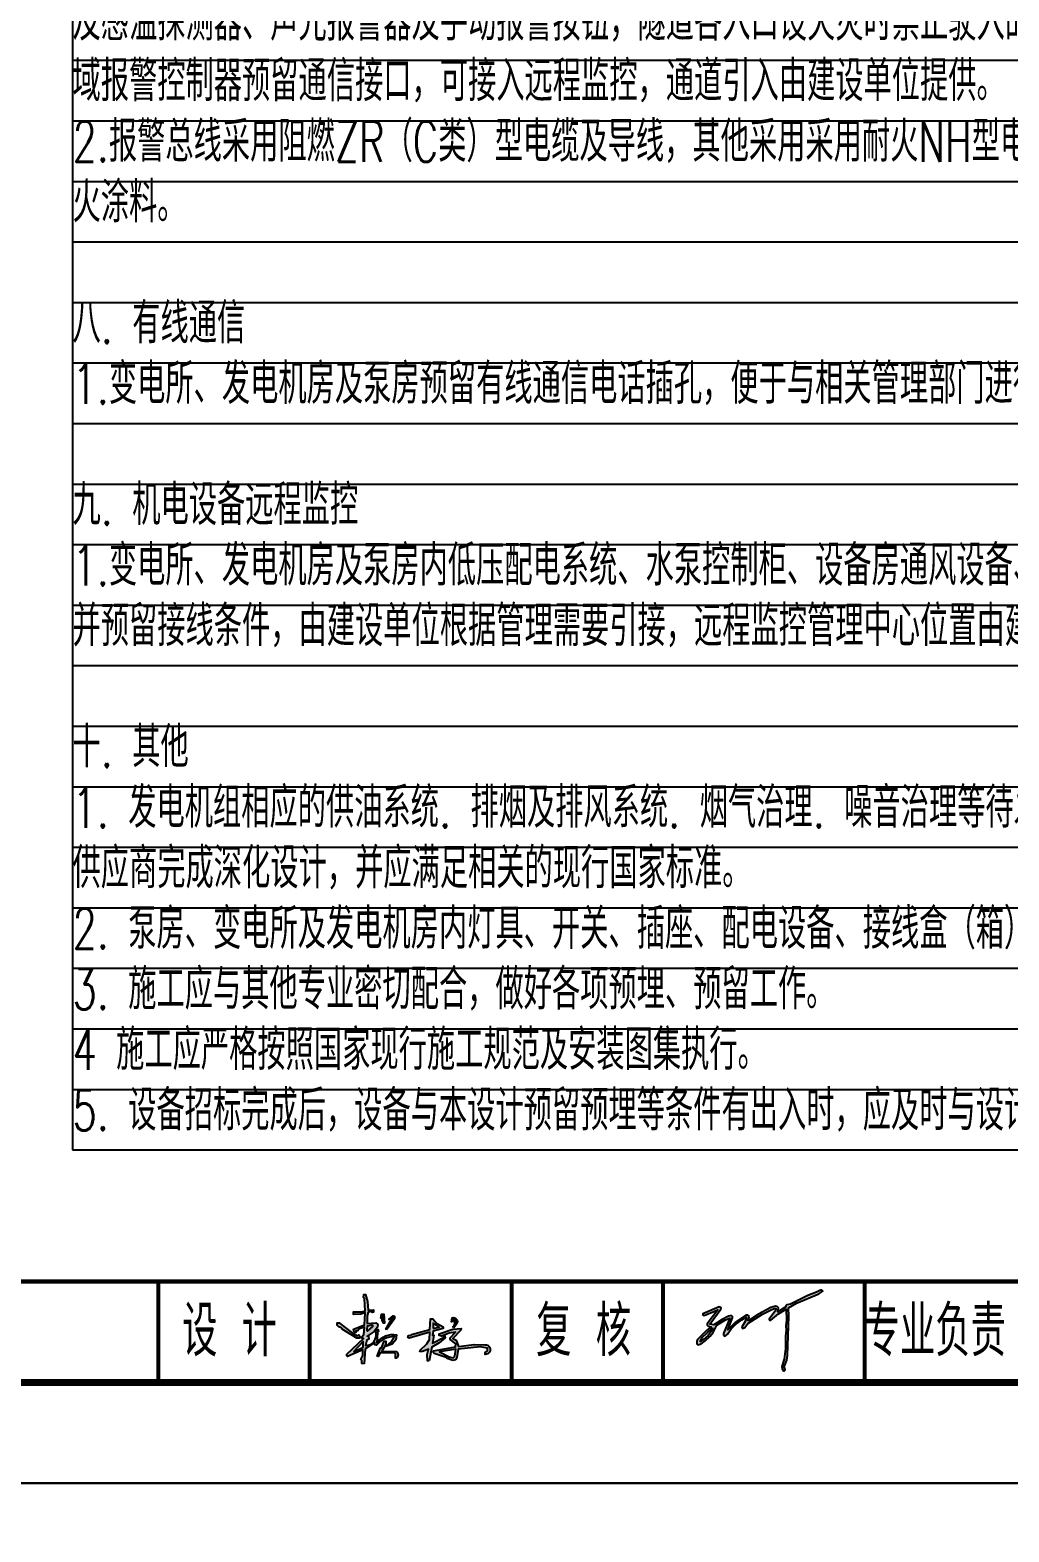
# Model space of a CAD drawing. Header units: millimetres. Extents: x 210068 to 672068, y -299976 to -107099.
# Drawn here: x 274296 to 283998, y -264974 to -250088 of the extents above; entities that cross this region are included whole.
import ezdxf
from ezdxf.enums import TextEntityAlignment as Align

# ---------------------------------------------------------------- set-up
doc = ezdxf.new("R2010")
doc.units = ezdxf.units.MM
doc.header["$LTSCALE"] = 1000
doc.header["$MEASUREMENT"] = 0
doc.layers.add('E-SYST-DIM', color=3, linetype='Continuous')
doc.layers.add('图框', color=7, linetype='Continuous')
doc.layers.add('表格图框层', color=7, linetype='Continuous', plot=False)
doc.styles.get("Standard").update_dxf_attribs({"font": 'simplex1.shx', "width": 0.7, "bigfont": 'HZTXT.shx'})

msp = doc.modelspace()

# ---------------------------------------------------------------- hatches: boundary and pattern name
at = {"linetype": 'Continuous'}
h = msp.add_hatch(color=256, dxfattribs=at)
h.paths.add_polyline_path([(281054.9926276571, -262958.5457223948), (281062.1926276571, -262954.9457223949), (281054.9926276571, -262976.5457223948), (281015.3926276572, -263026.9457223949), (280972.1926276571, -263066.5457223948), (280936.1926276571, -263088.1457223949), (280957.7926276572, -263048.5457223948)], flags=17)
h.paths.add_polyline_path([(282145.7926276572, -262580.5457223948), (282142.1926276571, -262576.9457223949), (282131.3926276572, -262576.9457223949), (282091.7926276572, -262598.5457223948), (282005.3926276572, -262630.9457223949), (281832.5926276571, -262717.3457223949), (281796.5926276571, -262724.5457223948), (281785.7926276572, -262735.3457223949), (281785.7926276572, -262742.5457223948), (281706.5926276571, -262792.9457223949), (281713.7926276572, -262753.3457223949), (281699.3926276572, -262738.9457223949), (281684.9926276571, -262735.3457223949), (281638.1926276571, -262749.7457223949), (281515.7926276572, -262814.5457223948), (281418.5926276571, -262879.3457223949), (281411.3926276572, -262879.3457223949), (281422.1926276571, -262850.5457223948), (281418.5926276571, -262832.5457223948), (281411.3926276572, -262825.3457223949), (281389.7926276572, -262825.3457223949), (281288.9926276571, -262893.7457223949), (281213.3926276572, -262969.3457223949), (281256.5926276571, -262850.5457223948), (281256.5926276571, -262839.7457223949), (281245.7926276572, -262828.9457223949), (281216.9926276571, -262836.1457223949), (281155.7926276572, -262868.5457223948), (281072.9926276571, -262922.5457223948), (281033.3926276572, -262915.3457223949), (281141.3926276572, -262767.7457223949), (281144.9926276571, -262753.3457223949), (281126.9926276571, -262742.5457223948), (280964.9926276571, -262810.9457223949), (280964.9926276571, -262821.7457223949), (280975.7926276572, -262828.9457223949), (281112.5926276571, -262771.3457223949), (281008.1926276571, -262911.7457223949), (281008.1926276571, -262926.1457223949), (281015.3926276572, -262933.3457223949), (281047.7926276572, -262940.5457223948), (281000.9926276571, -262976.5457223948), (280910.9926276571, -263066.5457223948), (280903.7926276572, -263080.9457223949), (280903.7926276572, -263109.7457223949), (280914.5926276571, -263120.5457223948), (280946.9926276571, -263109.7457223949), (280982.9926276571, -263084.5457223948), (281036.9926276571, -263034.1457223949), (281065.7926276572, -262998.1457223949), (281101.7926276572, -262926.1457223949), (281188.1926276571, -262872.1457223949), (281231.3926276572, -262854.1457223949), (281170.1926276571, -263008.9457223949), (281170.1926276571, -263023.3457223949), (281184.5926276571, -263034.1457223949), (281209.7926276572, -263012.5457223948), (281245.7926276572, -262962.1457223949), (281288.9926276571, -262918.9457223949), (281350.1926276571, -262872.1457223949), (281396.9926276571, -262846.9457223949), (281386.1926276571, -262882.9457223949), (281350.1926276571, -262944.1457223949), (281357.3926276572, -262958.5457223948), (281378.9926276571, -262947.7457223949), (281411.3926276572, -262908.1457223949), (281555.3926276572, -262814.5457223948), (281634.5926276571, -262774.9457223949), (281670.5926276571, -262760.5457223948), (281688.5926276571, -262760.5457223948), (281688.5926276571, -262774.9457223949), (281620.1926276571, -262864.9457223949), (281623.7926276572, -262875.7457223949), (281638.1926276571, -262875.7457223949), (281713.7926276572, -262810.9457223949), (281789.3926276572, -262767.7457223949), (281792.9926276571, -262875.7457223949), (281785.7926276572, -262929.7457223949), (281789.3926276572, -262972.9457223949), (281782.1926276571, -263034.1457223949), (281782.1926276571, -263156.5457223948), (281771.3926276572, -263260.9457223949), (281746.1926276571, -263332.9457223949), (281749.7926276572, -263358.1457223949), (281764.1926276571, -263376.1457223949), (281771.3926276572, -263376.1457223949), (281778.5926276571, -263365.3457223949), (281771.3926276572, -263336.5457223948), (281796.5926276571, -263271.7457223949), (281803.7926276572, -263224.9457223949), (281818.1926276571, -262836.1457223949), (281814.5926276571, -262753.3457223949), (281893.7926276572, -262706.5457223948), (282113.3926276572, -262612.9457223949), (282152.9926276571, -262587.7457223949)])
h = msp.add_hatch(color=256, dxfattribs=at)
h.paths.add_polyline_path([(277605.2872880503, -263016.0912325759), (277584.2872880503, -263040.0912325758), (277584.2872880503, -263052.0912325759), (277599.2872880503, -263058.0912325759), (277437.2872880503, -263211.0912325758), (277434.2872880503, -263229.0912325759), (277443.2872880503, -263235.0912325759), (277593.2872880503, -263169.0912325759), (277593.2872880503, -263226.0912325758), (277575.2872880503, -263265.0912325759), (277584.2872880503, -263274.0912325759), (277584.2872880503, -263304.0912325759), (277608.2872880503, -263307.0912325759), (277617.2872880503, -263160.0912325759), (277713.2872880503, -263097.0912325759), (277713.2872880503, -263118.0912325759), (277728.2872880503, -263124.0912325759, -0.219057), (277908.2872880503, -263037.0912325759), (277878.2872880503, -263091.0912325759), (277827.2872880503, -263133.0912325759), (277884.2872880503, -263112.0912325758), (277920.2872880503, -263070.0912325759), (277929.2872880503, -263019.0912325759, 0.293496), (277734.2872880503, -263100.0912325759), (277740.2872880503, -263001.0912325758), (277749.2872880503, -262986.0912325759), (277746.2872880503, -262968.0912325759), (277722.2872880503, -262989.0912325759, -0.4992800000000001), (277620.2872880503, -263127.0912325759), (277632.2872880503, -263073.0912325759), (277653.2872880503, -263064.0912325759), (277650.2872880503, -263031.0912325759), (277638.2872880503, -263034.0912325758), (277707.2872880503, -262986.0912325758), (277740.2872880503, -262944.0912325758), (277743.2872880503, -262917.0912325759), (277722.2872880503, -262902.0912325759), (277638.2872880503, -262908.0912325759), (277638.2872880503, -262833.0912325757), (277647.2872880503, -262797.0912325758), (277686.2872880503, -262788.0912325759), (277686.2872880503, -262800.0912325759), (277701.2872880503, -262797.0912325759), (277701.2872880503, -262773.0912325759), (277647.2872880503, -262776.0912325759), (277641.2872880503, -262689.0912325758), (277620.2872880503, -262620.0912325759), (277605.2872880503, -262620.0912325759), (277602.2872880503, -262650.0912325759), (277611.2872880503, -262662.0912325759), (277617.2872880503, -262782.0912325759), (277584.2872880503, -262794.0912325759), (277500.2872880503, -262794.0912325759), (277500.2872880503, -262818.0912325759), (277575.2872880503, -262815.0912325759), (277617.2872880503, -262803.0912325759), (277611.2872880503, -262920.0912325759), (277500.2872880503, -262965.0912325758), (277509.2872880503, -262998.0912325759), (277524.2872880503, -262998.0912325759), (277524.2872880503, -262980.0912325759), (277545.2872880503, -262980.0912325759), (277557.2872880503, -262962.0912325759), (277611.2872880503, -262944.0912325759)])
h.paths.add_polyline_path([(277632.2872880503, -262977.0912325759), (277638.2872880503, -262935.0912325759), (277692.2872880503, -262926.0912325759), (277692.2872880503, -262938.0912325758), (277641.2872880503, -262983.0912325759)], flags=16)
h.paths.add_polyline_path([(277596.2872880503, -263088.091232576), (277596.2872880503, -263142.0912325759), (277500.2872880503, -263190.0912325758)], flags=16)
for points in [[(277785.2872880503, -262875.0912325759), (277785.2872880503, -262851.0912325759), (277773.2872880503, -262854.0912325759), (277779.2872880503, -262815.0912325759), (277803.2872880503, -262815.0912325759), (277809.2872880503, -262905.0912325759), (277800.2872880503, -262905.0912325759)], [(277827.2872880503, -262971.0912325759), (277821.2872880503, -262965.0912325759), (277881.2872880503, -262863.0912325759), (277851.2872880503, -262869.0912325759), (277893.2872880503, -262833.0912325759), (277908.2872880503, -262836.0912325759), (277908.2872880503, -262863.0912325759)], [(278487.2872880503, -262941.0912325759), (278496.2872880503, -262950.0912325759), (278526.2872880503, -262911.0912325759, 0.6647500000000001), (278478.2872880503, -262851.0912325759), (278472.2872880503, -262893.0912325759), (278490.2872880503, -262878.0912325759, -0.537712)], [(277533.2872880503, -263052.0912325759), (277566.2872880503, -263055.0912325759), (277569.2872880503, -263040.0912325759), (277554.2872880503, -263022.0912325759), (277545.2872880503, -263031.0912325759), (277491.2872880503, -263004.0912325759), (277359.2872880503, -262902.0912325759), (277338.2872880503, -262902.0912325759, 0.4267919999999999), (277380.2872880503, -262950.0912325759), (277389.2872880503, -262965.0912325759)]]:
    msp.add_hatch(color=256, dxfattribs=at).paths.add_polyline_path(points)
h = msp.add_hatch(color=256, dxfattribs=at)
h.paths.add_polyline_path([(278163.2872880503, -263172.0912325759), (278160.2872880503, -263187.0912325759), (278187.2872880503, -263187.0912325759), (278244.2872880503, -263163.0912325759), (278232.2872880503, -263217.0912325758), (278235.2872880503, -263277.0912325759), (278253.2872880503, -263277.0912325759), (278277.2872880503, -263142.0912325758), (278349.2872880503, -263100.0912325759), (278409.2872880503, -263049.0912325759), (278406.2872880503, -263031.0912325759), (278388.2872880503, -263049.0912325759), (278283.2872880503, -263103.0912325759), (278298.2872880503, -263025.0912325759), (278283.2872880503, -263025.0912325759), (278292.2872880503, -262983.0912325759), (278391.2872880503, -262956.0912325759), (278391.2872880503, -262941.0912325759), (278325.2872880503, -262905.0912325759), (278289.2872880503, -262863.0912325759), (278265.2872880503, -262863.0912325759), (278259.2872880503, -262968.0912325759), (278076.2872880503, -263016.0912325759), (278070.2872880503, -263025.0912325759), (278046.2872880503, -263028.0912325759), (278040.2872880503, -263046.0912325759), (278052.2872880503, -263055.0912325759), (278259.2872880503, -262995.0912325759), (278256.2872880503, -263067.0912325759), (278229.2872880503, -263109.0912325758)])
h.paths.add_polyline_path([(278292.2872880503, -262959.0912325759), (278292.2872880503, -262905.0912325759), (278349.2872880503, -262944.0912325759)], flags=16)
h = msp.add_hatch(color=256, dxfattribs=at)
h.paths.add_polyline_path([(278511.2872880503, -262995.0912325758), (278460.2872880503, -263049.0912325759), (278460.2872880503, -263067.0912325759), (278517.2872880503, -263109.0912325759), (278514.2872880503, -263139.0912325759), (278295.2872880503, -263178.0912325759), (278292.2872880503, -263193.0912325759), (278301.2872880503, -263205.0912325759), (278421.2872880503, -263244.0912325759), (278430.2872880503, -263256.0912325759), (278487.2872880503, -263274.0912325759), (278511.2872880503, -263268.0912325759), (278526.2872880503, -263244.0912325758), (278538.2872880503, -263163.0912325758), (278757.2872880504, -263139.0912325759), (278829.2872880503, -263151.0912325759), (278829.2872880503, -263178.0912325759), (278808.2872880503, -263196.0912325758), (278805.2872880503, -263214.0912325759, 1.055254), (278808.2872880503, -263118.0912325759), (278697.2872880503, -263115.0912325759), (278541.2872880503, -263136.0912325759), (278520.2872880503, -263073.0912325759), (278487.2872880503, -263058.0912325759), (278565.2872880503, -262974.0912325759), (278568.2872880503, -262959.0912325759), (278487.2872880503, -262965.0912325759), (278352.2872880503, -263010.0912325759), (278352.2872880503, -263028.0912325759), (278373.2872880503, -263034.0912325759), (278451.2872880504, -263004.0912325758)])
h.paths.add_polyline_path([(278517.2872880503, -263163.0912325757), (278505.2872880503, -263232.0912325758), (278490.2872880503, -263247.0912325759), (278451.2872880503, -263238.0912325759), (278355.2872880503, -263190.0912325759)], flags=16)
h = msp.add_hatch(color=256, dxfattribs=at)
edge = h.paths.add_edge_path()
edge.add_line((277926.2872880503, -263253.0912325759), (277917.2872880503, -263253.0912325759))
edge.add_line((277917.2872880503, -263253.0912325759), (277917.2872880503, -263211.0912325759))
edge.add_line((277917.2872880503, -263211.0912325759), (277908.2872880503, -263199.0912325759))
edge.add_line((277908.2872880503, -263199.0912325759), (277767.2872880503, -263199.0912325759))
edge.add_line((277767.2872880503, -263199.0912325759), (277746.2872880503, -263235.0912325759))
edge.add_line((277746.2872880503, -263235.0912325759), (277737.2872880503, -263232.0912325759))
edge.add_line((277737.2872880503, -263232.0912325759), (277770.2872880503, -263148.0912325759))
edge.add_line((277770.2872880503, -263148.0912325759), (277779.2872880503, -263148.0912325759))
edge.add_line((277779.2872880503, -263148.0912325759), (277806.2872880503, -263082.0912325759))
edge.add_line((277806.2872880503, -263082.0912325759), (277821.2872880503, -263082.0912325759))
edge.add_line((277821.2872880503, -263082.0912325759), (277821.2872880503, -263115.0912325759))
edge.add_line((277821.2872880503, -263115.0912325759), (277782.2872880503, -263181.0912325759))
edge.add_line((277782.2872880503, -263181.0912325759), (277926.2872880503, -263184.0912325759))
edge.add_arc((277899.3152814904, -263218.5912325759), 43.79199855980945, -51.98180027217779, 51.98180027217779, ccw=False)

# ---------------------------------------------------------------- linework, layer by layer
for points in [[(294068.4714768275, -264491.9200447375), (294068.4714768275, -234791.9200447375), (252068.4714768275, -234791.9200447375), (252068.4714768275, -264491.9200447375)], [(294068.4714768275, -294191.9200447375), (294068.4714768275, -264491.9200447375), (252068.4714768275, -264491.9200447375), (252068.4714768275, -294191.9200447375)]]:
    msp.add_lwpolyline(points, close=True)
for points, const_width in [([(293068.4714568972, -235791.9200173799), (255068.4714568972, -235791.9200447841), (255068.4714768275, -263491.9200447375), (293068.4714768275, -263491.9200173566), (293068.4714568041, -235791.9200174032)], 70), ([(255068.4714760825, -262491.9200447375), (293068.4714760825, -262491.9200173334)], 40), ([(282568.4714773863, -263491.9200244405), (282568.4714767344, -262491.9200249062)], 40)]:
    msp.add_lwpolyline(points, dxfattribs=dict(const_width=const_width))
for points in [[(282145.7926276572, -262580.5457223948), (282142.1926276571, -262576.9457223949), (282131.3926276572, -262576.9457223949), (282091.7926276572, -262598.5457223948), (282005.3926276572, -262630.9457223949), (281832.5926276571, -262717.3457223949), (281796.5926276571, -262724.5457223948), (281785.7926276572, -262735.3457223949), (281785.7926276572, -262742.5457223948), (281706.5926276571, -262792.9457223949), (281713.7926276572, -262753.3457223949), (281699.3926276572, -262738.9457223949), (281684.9926276571, -262735.3457223949), (281638.1926276571, -262749.7457223949), (281515.7926276572, -262814.5457223948), (281418.5926276571, -262879.3457223949), (281411.3926276572, -262879.3457223949), (281422.1926276571, -262850.5457223948), (281418.5926276571, -262832.5457223948), (281411.3926276572, -262825.3457223949), (281389.7926276572, -262825.3457223949), (281288.9926276571, -262893.7457223949), (281213.3926276572, -262969.3457223949), (281256.5926276571, -262850.5457223948), (281256.5926276571, -262839.7457223949), (281245.7926276572, -262828.9457223949), (281216.9926276571, -262836.1457223949), (281155.7926276572, -262868.5457223948), (281072.9926276571, -262922.5457223948), (281033.3926276572, -262915.3457223949), (281141.3926276572, -262767.7457223949), (281144.9926276571, -262753.3457223949), (281126.9926276571, -262742.5457223948), (280964.9926276571, -262810.9457223949), (280964.9926276571, -262821.7457223949), (280975.7926276572, -262828.9457223949), (281112.5926276571, -262771.3457223949), (281008.1926276571, -262911.7457223949), (281008.1926276571, -262926.1457223949), (281015.3926276572, -262933.3457223949), (281047.7926276572, -262940.5457223948), (281000.9926276571, -262976.5457223948), (280910.9926276571, -263066.5457223948), (280903.7926276572, -263080.9457223949), (280903.7926276572, -263109.7457223949), (280914.5926276571, -263120.5457223948), (280946.9926276571, -263109.7457223949), (280982.9926276571, -263084.5457223948), (281036.9926276571, -263034.1457223949), (281065.7926276572, -262998.1457223949), (281101.7926276572, -262926.1457223949), (281188.1926276571, -262872.1457223949), (281231.3926276572, -262854.1457223949), (281170.1926276571, -263008.9457223949), (281170.1926276571, -263023.3457223949), (281184.5926276571, -263034.1457223949), (281209.7926276572, -263012.5457223948), (281245.7926276572, -262962.1457223949), (281288.9926276571, -262918.9457223949), (281350.1926276571, -262872.1457223949), (281396.9926276571, -262846.9457223949), (281386.1926276571, -262882.9457223949), (281350.1926276571, -262944.1457223949), (281357.3926276572, -262958.5457223948), (281378.9926276571, -262947.7457223949), (281411.3926276572, -262908.1457223949), (281555.3926276572, -262814.5457223948), (281634.5926276571, -262774.9457223949), (281670.5926276571, -262760.5457223948), (281688.5926276571, -262760.5457223948), (281688.5926276571, -262774.9457223949), (281620.1926276571, -262864.9457223949), (281623.7926276572, -262875.7457223949), (281638.1926276571, -262875.7457223949), (281713.7926276572, -262810.9457223949), (281789.3926276572, -262767.7457223949), (281792.9926276571, -262875.7457223949), (281785.7926276572, -262929.7457223949), (281789.3926276572, -262972.9457223949), (281782.1926276571, -263034.1457223949), (281782.1926276571, -263156.5457223948), (281771.3926276572, -263260.9457223949), (281746.1926276571, -263332.9457223949), (281749.7926276572, -263358.1457223949), (281764.1926276571, -263376.1457223949), (281771.3926276572, -263376.1457223949), (281778.5926276571, -263365.3457223949), (281771.3926276572, -263336.5457223948), (281796.5926276571, -263271.7457223949), (281803.7926276572, -263224.9457223949), (281818.1926276571, -262836.1457223949), (281814.5926276571, -262753.3457223949), (281893.7926276572, -262706.5457223948), (282113.3926276572, -262612.9457223949), (282152.9926276571, -262587.7457223949), (282145.7926276572, -262580.5457223948)], [(281054.9926276571, -262958.5457223948), (281062.1926276571, -262954.9457223949), (281054.9926276571, -262976.5457223948), (281015.3926276572, -263026.9457223949), (280972.1926276571, -263066.5457223948), (280936.1926276571, -263088.1457223949), (280957.7926276572, -263048.5457223948), (281054.9926276571, -262958.5457223948)]]:
    msp.add_lwpolyline(points, dxfattribs=at)
for points in [[(277608.2872880503, -263307.0912325759), (277584.2872880503, -263304.0912325759), (277584.2872880503, -263274.0912325759), (277575.2872880503, -263265.0912325759), (277593.2872880503, -263226.0912325759), (277593.2872880503, -263169.0912325759), (277443.2872880503, -263235.0912325759), (277434.2872880503, -263229.0912325759), (277437.2872880503, -263211.0912325759), (277599.2872880503, -263058.0912325759), (277584.2872880503, -263052.0912325759), (277584.2872880503, -263040.0912325759), (277605.2872880503, -263016.0912325759), (277611.2872880503, -262944.0912325759), (277557.2872880503, -262962.0912325759), (277545.2872880503, -262980.0912325759), (277524.2872880503, -262980.0912325759), (277524.2872880503, -262998.0912325759), (277509.2872880503, -262998.0912325759), (277500.2872880503, -262965.0912325759), (277611.2872880503, -262920.0912325759), (277617.2872880503, -262803.0912325759), (277575.2872880503, -262815.0912325759), (277500.2872880503, -262818.0912325759), (277500.2872880503, -262794.0912325759), (277584.2872880503, -262794.0912325759), (277617.2872880503, -262782.0912325759), (277611.2872880503, -262662.0912325759), (277602.2872880503, -262650.0912325759), (277605.2872880503, -262620.0912325759), (277620.2872880503, -262620.0912325759), (277641.2872880503, -262689.0912325759), (277647.2872880503, -262776.0912325759), (277701.2872880503, -262773.0912325759), (277701.2872880503, -262797.0912325759), (277686.2872880503, -262800.0912325759), (277686.2872880503, -262788.0912325759), (277647.2872880503, -262797.0912325759), (277638.2872880503, -262833.0912325759), (277638.2872880503, -262908.0912325759), (277722.2872880503, -262902.0912325759), (277743.2872880503, -262917.0912325759), (277740.2872880503, -262944.0912325759), (277707.2872880503, -262986.0912325759), (277638.2872880503, -263034.0912325759), (277650.2872880503, -263031.0912325759), (277653.2872880503, -263064.0912325759), (277632.2872880503, -263073.0912325759), (277620.2872880503, -263127.0912325759, 0.49928), (277722.2872880503, -262989.0912325759), (277746.2872880503, -262968.0912325759), (277749.2872880503, -262986.0912325759), (277740.2872880503, -263001.0912325759), (277734.2872880503, -263100.0912325759, -0.293496), (277929.2872880503, -263019.0912325759), (277920.2872880503, -263070.0912325759), (277884.2872880503, -263112.0912325759), (277827.2872880503, -263133.0912325759), (277878.2872880503, -263091.0912325759), (277908.2872880503, -263037.0912325759, 0.219057), (277728.2872880503, -263124.0912325759), (277713.2872880503, -263118.0912325759), (277713.2872880503, -263097.0912325759), (277617.2872880503, -263160.0912325759)], [(278496.2872880503, -262950.0912325759), (278487.2872880503, -262941.0912325759, 0.537712), (278490.2872880503, -262878.0912325759), (278472.2872880503, -262893.0912325759), (278478.2872880503, -262851.0912325759, -0.66475), (278526.2872880503, -262911.0912325759)], [(277566.2872880503, -263055.0912325759), (277533.2872880503, -263052.0912325759), (277389.2872880503, -262965.0912325759), (277380.2872880503, -262950.0912325759, -0.426792), (277338.2872880503, -262902.0912325759), (277359.2872880503, -262902.0912325759), (277491.2872880503, -263004.0912325759), (277545.2872880503, -263031.0912325759), (277554.2872880503, -263022.0912325759), (277569.2872880503, -263040.0912325759)], [(278487.2872880503, -263274.0912325759), (278430.2872880503, -263256.0912325759), (278421.2872880503, -263244.0912325759), (278301.2872880503, -263205.0912325759), (278292.2872880503, -263193.0912325759), (278295.2872880503, -263178.0912325759), (278514.2872880503, -263139.0912325759), (278517.2872880503, -263109.0912325759), (278460.2872880503, -263067.0912325759), (278460.2872880503, -263049.0912325759), (278511.2872880503, -262995.0912325759), (278451.2872880503, -263004.0912325759), (278373.2872880503, -263034.0912325759), (278352.2872880503, -263028.0912325759), (278352.2872880503, -263010.0912325759), (278487.2872880503, -262965.0912325759), (278568.2872880503, -262959.0912325759), (278565.2872880503, -262974.0912325759), (278487.2872880503, -263058.0912325759), (278520.2872880503, -263073.0912325759), (278541.2872880503, -263136.0912325759), (278697.2872880503, -263115.0912325759), (278808.2872880503, -263118.0912325759, -1.055254), (278805.2872880503, -263214.0912325759), (278808.2872880503, -263196.0912325759), (278829.2872880503, -263178.0912325759), (278829.2872880503, -263151.0912325759), (278757.2872880503, -263139.0912325759), (278538.2872880503, -263163.0912325759), (278526.2872880503, -263244.0912325759), (278511.2872880503, -263268.0912325759)], [(277926.2872880503, -263253.0912325759), (277917.2872880503, -263253.0912325759), (277917.2872880503, -263211.0912325759), (277908.2872880503, -263199.0912325759), (277767.2872880503, -263199.0912325759), (277746.2872880503, -263235.0912325759), (277737.2872880503, -263232.0912325759), (277770.2872880503, -263148.0912325759), (277779.2872880503, -263148.0912325759), (277806.2872880503, -263082.0912325759), (277821.2872880503, -263082.0912325759), (277821.2872880503, -263115.0912325759), (277782.2872880503, -263181.0912325759), (277926.2872880503, -263184.0912325759, -0.487536)]]:
    msp.add_lwpolyline(points, format="xyb", close=True, dxfattribs=at)
for points in [[(277785.2872880503, -262875.0912325759), (277785.2872880503, -262851.0912325759), (277773.2872880503, -262854.0912325759), (277779.2872880503, -262815.0912325759), (277803.2872880503, -262815.0912325759), (277809.2872880503, -262905.0912325759), (277800.2872880503, -262905.0912325759)], [(277827.2872880503, -262971.0912325759), (277821.2872880503, -262965.0912325759), (277881.2872880503, -262863.0912325759), (277851.2872880503, -262869.0912325759), (277893.2872880503, -262833.0912325759), (277908.2872880503, -262836.0912325759), (277908.2872880503, -262863.0912325759)], [(278253.2872880503, -263277.0912325759), (278235.2872880503, -263277.0912325759), (278232.2872880503, -263217.0912325759), (278244.2872880503, -263163.0912325759), (278187.2872880503, -263187.0912325759), (278160.2872880503, -263187.0912325759), (278163.2872880503, -263172.0912325759), (278229.2872880503, -263109.0912325759), (278256.2872880503, -263067.0912325759), (278259.2872880503, -262995.0912325759), (278052.2872880503, -263055.0912325759), (278040.2872880503, -263046.0912325759), (278046.2872880503, -263028.0912325759), (278070.2872880503, -263025.0912325759), (278076.2872880503, -263016.0912325759), (278259.2872880503, -262968.0912325759), (278265.2872880503, -262863.0912325759), (278289.2872880503, -262863.0912325759), (278325.2872880503, -262905.0912325759), (278391.2872880503, -262941.0912325759), (278391.2872880503, -262956.0912325759), (278292.2872880503, -262983.0912325759), (278283.2872880503, -263025.0912325759), (278298.2872880503, -263025.0912325759), (278283.2872880503, -263103.0912325759), (278388.2872880503, -263049.0912325759), (278406.2872880503, -263031.0912325759), (278409.2872880503, -263049.0912325759), (278349.2872880503, -263100.0912325759), (278277.2872880503, -263142.0912325759)], [(277641.2872880503, -262983.0912325759), (277692.2872880503, -262938.0912325759), (277692.2872880503, -262926.0912325759), (277638.2872880503, -262935.0912325759), (277632.2872880503, -262977.0912325759)], [(278292.2872880503, -262959.0912325759), (278349.2872880503, -262944.0912325759), (278292.2872880503, -262905.0912325759)], [(277500.2872880503, -263190.0912325759), (277596.2872880503, -263142.0912325759), (277596.2872880503, -263088.0912325759)], [(278505.2872880503, -263232.0912325759), (278517.2872880503, -263163.0912325759), (278355.2872880503, -263190.0912325759), (278451.2872880503, -263238.0912325759), (278490.2872880503, -263247.0912325759)]]:
    msp.add_lwpolyline(points, close=True, dxfattribs=at)
at = {"layer": '图框', "const_width": 40}
for points in [[(275568.4714773863, -263491.9200292077), (275568.4714767344, -262491.9200299528)], [(277068.4714773863, -263491.9200281716), (277068.4714767344, -262491.9200288701)], [(279068.4714773863, -263491.9200268736), (279068.4714767344, -262491.9200274324)], [(280568.4714773863, -263491.9200257967), (280568.4714767344, -262491.9200263497)], [(282568.4714773863, -263491.9200244405), (282568.4714767344, -262491.9200249062)]]:
    msp.add_lwpolyline(points, dxfattribs=at)
at = {"layer": '表格图框层', "color": 8}
for p, q in [((274717.0436921528, -238387.6001701983), (274717.0436921528, -261187.6001701982)), ((274717.0436921528, -250387.6001701983), (290717.0436921528, -250387.6001701983)), ((274717.0436921528, -250987.6001701983), (290717.0436921528, -250987.6001701983)), ((274717.0436921528, -251587.6001701983), (290717.0436921528, -251587.6001701983)), ((274717.0436921528, -252187.6001701983), (290717.0436921528, -252187.6001701983)), ((274717.0436921528, -252787.6001701983), (290717.0436921528, -252787.6001701983)), ((274717.0436921528, -253387.6001701983), (290717.0436921528, -253387.6001701983)), ((274717.0436921528, -253987.6001701983), (290717.0436921528, -253987.6001701983)), ((274717.0436921528, -254587.6001701983), (290717.0436921528, -254587.6001701983)), ((274717.0436921528, -255187.6001701983), (290717.0436921528, -255187.6001701983)), ((274717.0436921528, -255787.6001701983), (290717.0436921528, -255787.6001701983)), ((274717.0436921528, -256387.6001701983), (290717.0436921528, -256387.6001701983)), ((274717.0436921528, -256987.6001701983), (290717.0436921528, -256987.6001701983)), ((274717.0436921528, -257587.6001701983), (290717.0436921528, -257587.6001701983)), ((274717.0436921528, -258187.6001701983), (290717.0436921528, -258187.6001701983)), ((274717.0436921528, -258787.6001701983), (290717.0436921528, -258787.6001701983)), ((274717.0436921528, -259387.6001701983), (290717.0436921528, -259387.6001701983)), ((274717.0436921528, -259987.6001701983), (290717.0436921528, -259987.6001701983)), ((274717.0436921528, -260587.6001701983), (290717.0436921528, -260587.6001701983)), ((274717.0436921528, -261187.6001701983), (290717.0436921528, -261187.6001701983))]:
    msp.add_line(p, q, dxfattribs=at)

# ---------------------------------------------------------------- texts
at = {"width": 0.7}
msp.add_text('专业负责', height=500, dxfattribs=at).set_placement((283267.4943210955, -262982.4613790033), align=Align.MIDDLE_CENTER)
at = {"layer": 'E-SYST-DIM', "insert": (274717.0436921528, -238390.2248421143), "char_height": 400, "width": 16000.00000000003, "attachment_point": 1, "line_spacing_factor": 0.9000000000000001}
msp.add_mtext('四. 照明系统\\P1. 照度标准：电房200lx，照明功率密度值≤8W/m2；泵房150lx，照明功率密度值≤8W/m2。\\P2. 室内照明采用三基色荧光灯，配电子整流器。泵房、变电所及发电机房采用防水防尘灯具。\\P3. 灯具控制采用分散式就地控制。\\P4. 在操作面. 疏散通道等场所装设自动蓄电池的应急照明灯，供电源转换时刻照明用。\\P\\P五. 电线电缆选用及线路敷设\\P1. 低压配电线路采用阻燃ZR（C类）型YJV-1kV电缆及BVV-500V导线，室外电缆沟内敷设的电缆采用铠装电缆。\\P2. 室内配电干线沿镀锌托盘式桥架或镀锌钢管敷设。室内照明线路穿镀锌电线管明敷。室外电缆沿隧道电缆沟内支架明敷。\\P\\P六. 接地及保护\\P1. 接地系统采用综合接地，接地电阻不大于1欧姆。接地网利用建筑物基础主筋焊接（详见接地平面图说明），在设备房各使用点引出接地端子箱。设备房接地系统与隧道接地系统连通。\\P2. 高. 低压进线各相装设避雷器防止雷电流对电气线路的反击。\\P3. 建筑物进户处作总等电位联结，进出建筑物的电缆金属外皮，金属管道应与接地装置连接。所有用电设备正常不带电的金属外壳构架均应与专用保护线作可靠的电气连接。\\P\\P七. 火灾自动报警系统\\P1.本隧道为四类城市交通隧道，隧道内不设火灾自动报警系统，仅变电所、发电机房及泵房设火灾自动报警系统，各设备房设感烟及感温探测器、声光报警器及手动报警按钮，隧道各入口设火灾时禁止驶入的声光警报标志。在变电所设一台区域报警控制器，区域报警控制器预留通信接口，可接入远程监控，通道引入由建设单位提供。\\P2.报警总线采用阻燃ZR（C类）型电缆及导线，其他采用采用耐火NH型电缆及导线。线路均穿镀锌电线管明敷，电线管外涂防火涂料。\\P\\P八. 有线通信\\P1.变电所、发电机房及泵房预留有线通信电话插孔，便于与相关管理部门进行通信，通道引入由建设单位提供。\\P\\P九. 机电设备远程监控\\P1.变电所、发电机房及泵房内低压配电系统、水泵控制柜、设备房通风设备、泵房水位、自动报警装置等设备预留远程监控条件，并预留接线条件，由建设单位根据管理需要引接，远程监控管理中心位置由建设单位明确。\\P\\P十. 其他\\P1. 发电机组相应的供油系统. 排烟及排风系统. 烟气治理. 噪音治理等待发电机订货后，由具有相关设计资质的发电机成套设备供应商完成深化设计，并应满足相关的现行国家标准。\\P2. 泵房、变电所及发电机房内灯具、开关、插座、配电设备、接线盒（箱）探测器等电气设备应选用防潮型或采取防潮措施。\\P3. 施工应与其他专业密切配合，做好各项预埋、预留工作。\\P4 施工应严格按照国家现行施工规范及安装图集执行。\\P5. 设备招标完成后，设备与本设计预留预埋等条件有出入时，应及时与设计单位协商解决。', dxfattribs=at)
at = {"layer": '图框', "width": 0.7}
for s, p in [('设 计', (276272.9380965631, -262982.4613840557)), ('复 核', (279782.4198311593, -262982.4613816692))]:
    msp.add_text(s, height=500, dxfattribs=at).set_placement(p, align=Align.MIDDLE_CENTER)

doc.saveas('drawing.dxf')
